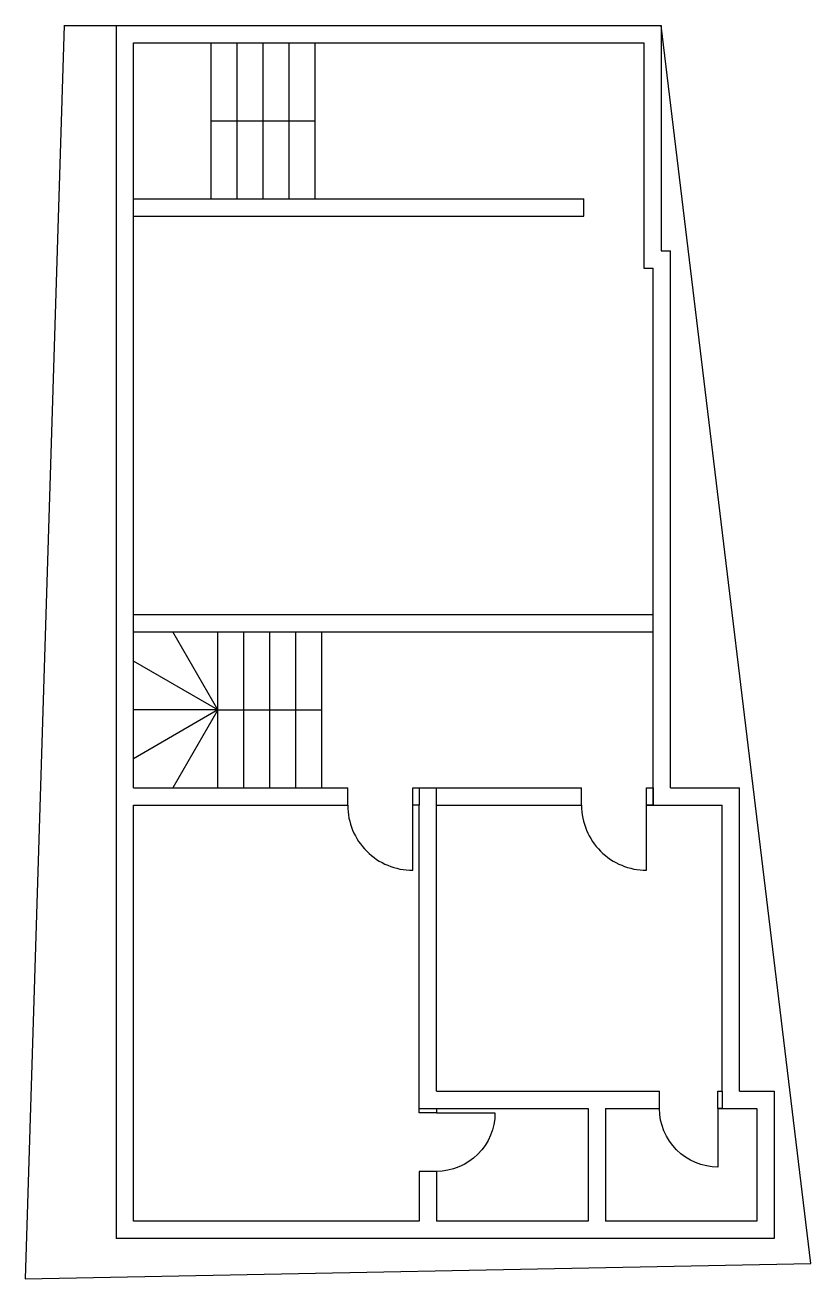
# Model space of a CAD drawing. Header units: feet. Extents: x 1103 to 1466, y 1267 to 1845.
import ezdxf

# ---------------------------------------------------------------- set-up
doc = ezdxf.new("R2010")
doc.units = ezdxf.units.FT
doc.layers.add('door', color=10, linetype='Continuous')

msp = doc.modelspace()

# ---------------------------------------------------------------- linework, layer by layer
for p, q in [((1121.27, 1845.33), (1103.26, 1266.52)), ((1121.26, 1845.16), (1397.06, 1845.16)), ((1145.27, 1845.16), (1145.27, 1285.16)), ((1466.19, 1273.7), (1397.06, 1845.16)), ((1397.06, 1845.16), (1397.06, 1741.16)), ((1153.27, 1837.16), (1389.06, 1837.16)), ((1153.27, 1493.16), (1153.27, 1837.16)), ((1189.27, 1765.16), (1189.27, 1837.16)), ((1201.27, 1765.16), (1201.27, 1837.16)), ((1213.27, 1765.16), (1213.27, 1837.16)), ((1225.27, 1765.16), (1225.27, 1837.16)), ((1225.27, 1765.16), (1225.27, 1837.16)), ((1237.27, 1765.16), (1237.27, 1837.16)), ((1389.06, 1837.16), (1389.06, 1733.16)), ((1189.27, 1801.16), (1237.27, 1801.16)), ((1153.27, 1765.16), (1361.27, 1765.16)), ((1361.27, 1757.16), (1361.27, 1765.16)), ((1153.27, 1757.16), (1361.27, 1757.16)), ((1397.06, 1741.16), (1401.27, 1741.16)), ((1401.27, 1493.16), (1401.27, 1741.16)), ((1389.06, 1733.16), (1393.27, 1733.16)), ((1393.27, 1485.16), (1393.27, 1733.16)), ((1153.27, 1573.16), (1393.27, 1573.16)), ((1153.27, 1565.16), (1393.27, 1565.16)), ((1192.27, 1529.16), (1171.48, 1565.16)), ((1192.27, 1493.16), (1192.27, 1565.16)), ((1204.27, 1493.16), (1204.27, 1565.16)), ((1216.27, 1493.16), (1216.27, 1565.16)), ((1228.27, 1493.16), (1228.27, 1565.16)), ((1240.27, 1493.16), (1240.27, 1565.16)), ((1192.27, 1529.16), (1153.27, 1551.68)), ((1192.27, 1529.16), (1153.27, 1529.16)), ((1192.27, 1529.16), (1153.27, 1506.65)), ((1192.27, 1529.16), (1171.48, 1493.16)), ((1192.27, 1529.16), (1240.27, 1529.16)), ((1153.27, 1493.16), (1252.27, 1493.16)), ((1285.27, 1493.16), (1360.27, 1493.16)), ((1293.27, 1353.16), (1293.27, 1493.16)), ((1401.27, 1493.16), (1433.27, 1493.16)), ((1433.27, 1353.16), (1433.27, 1493.16)), ((1153.27, 1293.16), (1153.27, 1485.16)), ((1153.27, 1485.16), (1252.27, 1485.16)), ((1285.27, 1345.16), (1285.27, 1485.16)), ((1293.27, 1485.16), (1360.27, 1485.16)), ((1390.27, 1485.16), (1425.27, 1485.16)), ((1425.27, 1353.16), (1425.27, 1485.16)), ((1293.27, 1353.16), (1396.27, 1353.16)), ((1433.27, 1353.16), (1449.27, 1353.16)), ((1449.27, 1353.16), (1449.27, 1285.16)), ((1293.27, 1345.16), (1363.27, 1345.16)), ((1363.27, 1345.16), (1363.27, 1293.16)), ((1371.27, 1345.16), (1371.27, 1293.16)), ((1371.27, 1345.16), (1396.27, 1345.16)), ((1423.27, 1345.16), (1441.27, 1345.16)), ((1441.27, 1345.16), (1441.27, 1293.16)), ((1285.27, 1316.16), (1285.27, 1293.16)), ((1293.27, 1316.16), (1293.27, 1293.16)), ((1285.27, 1293.16), (1153.27, 1293.16)), ((1363.27, 1293.16), (1293.27, 1293.16)), ((1441.27, 1293.16), (1371.27, 1293.16)), ((1449.27, 1285.16), (1145.27, 1285.16)), ((1103.26, 1266.52), (1466.19, 1273.7))]:
    msp.add_line(p, q)
at = {"layer": 'door'}
for p, q in [((1252.27, 1485.16), (1252.27, 1493.16)), ((1360.27, 1485.16), (1360.27, 1493.16))]:
    msp.add_line(p, q, dxfattribs=at)
for points in [[(1285.27, 1493.16), (1285.27, 1485.16), (1282.27, 1485.16), (1282.27, 1493.16)], [(1393.27, 1493.16), (1393.27, 1485.16), (1390.27, 1485.16), (1390.27, 1493.16)]]:
    msp.add_lwpolyline(points, close=True, dxfattribs=at)
for points in [[(1252.27, 1485.16, 0.414214), (1282.27, 1455.16), (1282.27, 1485.16)], [(1360.27, 1485.16, 0.414214), (1390.27, 1455.16), (1390.27, 1485.16)], [(1423.27, 1345.16), (1423.27, 1353.16), (1425.27, 1353.16), (1425.27, 1345.16), (1423.27, 1345.16), (1423.27, 1318.16, -0.414214), (1396.27, 1345.16), (1396.27, 1353.16)], [(1293.27, 1343.16), (1285.27, 1343.16), (1285.27, 1345.16), (1293.27, 1345.16), (1293.27, 1343.16), (1320.27, 1343.16, -0.414214), (1293.27, 1316.16), (1285.27, 1316.16)]]:
    msp.add_lwpolyline(points, format="xyb", dxfattribs=at)

doc.saveas('drawing.dxf')
